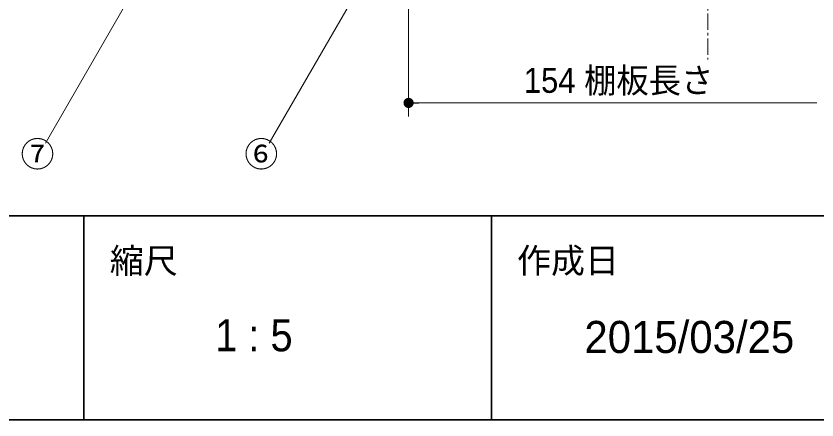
# Model space of a CAD drawing. Units: millimetres, scale not verified. Extents: x -1516 to 1516, y -761 to 761.
# Drawn here: x 3.2 to 297.9, y -692.5 to -544.1 of the extents above; entities that cross this region are included whole.
import ezdxf
from ezdxf.enums import TextEntityAlignment as Align

# ---------------------------------------------------------------- set-up
doc = ezdxf.new("R2010")
doc.units = ezdxf.units.MM
doc.header["$LTSCALE"] = 5
doc.linetypes.add('USER4', pattern=[9.172222, 5.997222, -1.058333, 1.058333, -1.058333])
for name, color, linetype, lineweight in [('0-0_2寸法-3', 7, 'Continuous', 15), ('0-1_3一般', 7, 'Continuous', 15), ('0-2_1図面枠', 7, 'Continuous', 20), ('0-3_2寸法-1', 7, 'Continuous', 15), ('0-4_0', 7, 'Continuous', 25)]:
    doc.layers.add(name, color=color, linetype=linetype, lineweight=lineweight)
doc.styles.add('ＭＳ Ｐゴシック', font='')
doc.styles.get('ＭＳ Ｐゴシック').set_extended_font_data('MS PGothic')

# ---------------------------------------------------------------- blocks, each defined once
blk = doc.blocks.new('グループ-13')
at = {"layer": '0-1_3一般', "linetype": 'USER4'}
blk.add_line((3523, -1340), (3523, -2800.04), dxfattribs=at)
blk = doc.blocks.new('グループ-35')
at = {"layer": '0-2_1図面枠', "lineweight": 35}
for p, q in [((-5000, -3087.5), (5000, -3087.5)), ((2375, -3087.5), (2375, -3462.5)), ((3125, -3087.5), (3125, -3462.5))]:
    blk.add_line(p, q, dxfattribs=at)
blk.add_lwpolyline([(-5000, 3462.5), (5000, 3462.5), (5000, -3462.5), (-5000, -3462.5)], close=True, dxfattribs=at)
blk = doc.blocks.new('図面枠')
at = {"layer": '0-2_1図面枠'}
blk.add_blockref('グループ-35', (0, 0), dxfattribs=at)
at = {"layer": '0-2_1図面枠', "style": 'ＭＳ Ｐゴシック'}
for s, p in [('縮尺', (2422.84, -3206.7)), ('作成日', (3171.87, -3206.45))]:
    blk.add_text(s, height=45.86, dxfattribs=at).set_placement(p, align=Align.BOTTOM_LEFT)
at = {"layer": '0-2_1図面枠', "style": 'ＭＳ Ｐゴシック', "width": 0.95}
blk.add_text('1 : 5', height=58.96, dxfattribs=at).set_placement((2616.68, -3354.08), align=Align.BOTTOM_LEFT)
blk = doc.blocks.new('_Dot')
at = {"layer": '0-4_0'}
blk.add_line((-2.5, 0), (-5, 0), dxfattribs=at)
for points in [[(0, 0), (-2.5, 0), (-2.48, 0.313)], [(0, 0), (-2.48, -0.313), (-2.5, 0)], [(0, 0), (-2.48, 0.313), (-2.421, 0.622)], [(0, 0), (-2.421, -0.622), (-2.48, -0.313)], [(0, 0), (-2.421, 0.622), (-2.324, 0.92)], [(0, 0), (-2.324, -0.92), (-2.421, -0.622)], [(0, 0), (-2.324, 0.92), (-2.191, 1.204)], [(0, 0), (-2.191, -1.204), (-2.324, -0.92)], [(0, 0), (-2.191, 1.204), (-2.023, 1.469)], [(0, 0), (-2.023, -1.469), (-2.191, -1.204)], [(0, 0), (-2.023, 1.469), (-1.822, 1.711)], [(0, 0), (-1.822, -1.711), (-2.023, -1.469)], [(0, 0), (-1.822, 1.711), (-1.594, 1.926)], [(0, 0), (-1.594, -1.926), (-1.822, -1.711)], [(0, 0), (-1.594, 1.926), (-1.34, 2.111)], [(0, 0), (-1.34, -2.111), (-1.594, -1.926)], [(0, 0), (-1.34, 2.111), (-1.064, 2.262)], [(0, 0), (-1.064, -2.262), (-1.34, -2.111)], [(0, 0), (-1.064, 2.262), (-0.773, 2.378)], [(0, 0), (-0.773, -2.378), (-1.064, -2.262)], [(0, 0), (-0.773, 2.378), (-0.468, 2.456)], [(0, 0), (-0.468, -2.456), (-0.773, -2.378)], [(0, 0), (-0.468, 2.456), (-0.157, 2.495)], [(0, 0), (-0.157, -2.495), (-0.468, -2.456)], [(0, 0), (-0.157, 2.495), (0.157, 2.495)], [(0, 0), (0.157, -2.495), (-0.157, -2.495)], [(0, 0), (0.157, 2.495), (0.468, 2.456)], [(0, 0), (0.468, 2.456), (0.773, 2.378)], [(0, 0), (0.773, 2.378), (1.064, 2.262)], [(0, 0), (1.064, 2.262), (1.34, 2.111)], [(0, 0), (1.34, 2.111), (1.594, 1.926)], [(0, 0), (1.594, 1.926), (1.822, 1.711)], [(0, 0), (1.822, 1.711), (2.023, 1.469)], [(0, 0), (2.023, 1.469), (2.191, 1.204)], [(0, 0), (2.191, 1.204), (2.324, 0.92)], [(0, 0), (2.324, 0.92), (2.421, 0.622)], [(0, 0), (2.421, 0.622), (2.48, 0.313)], [(0, 0), (2.48, 0.313), (2.5, 0)], [(0, 0), (0.468, -2.456), (0.157, -2.495)], [(0, 0), (0.773, -2.378), (0.468, -2.456)], [(0, 0), (1.064, -2.262), (0.773, -2.378)], [(0, 0), (1.34, -2.111), (1.064, -2.262)], [(0, 0), (1.594, -1.926), (1.34, -2.111)], [(0, 0), (1.822, -1.711), (1.594, -1.926)], [(0, 0), (2.023, -1.469), (1.822, -1.711)], [(0, 0), (2.191, -1.204), (2.023, -1.469)], [(0, 0), (2.324, -0.92), (2.191, -1.204)], [(0, 0), (2.421, -0.622), (2.324, -0.92)], [(0, 0), (2.48, -0.313), (2.421, -0.622)], [(0, 0), (2.5, 0), (2.48, -0.313)]]:
    blk.add_solid(points, dxfattribs=at)

msp = doc.modelspace()

# ---------------------------------------------------------------- linework, layer by layer
at = {"layer": '0-0_2寸法-3'}
for p, q in [((174.883, -454.844), (96.387, -590.804)), ((51.517, -525.9), (14.044, -590.804))]:
    msp.add_line(p, q, dxfattribs=at)
at = {"layer": '0-3_2寸法-1'}
for p, q in [((147.625, -396), (147.625, -581)), ((151.377, -576), (297.873, -576))]:
    msp.add_line(p, q, dxfattribs=at)

# ---------------------------------------------------------------- block references
at = {"layer": '0-1_3一般', "xscale": 0.2, "yscale": 0.2}
msp.add_blockref('グループ-13', (-446.875, 0), dxfattribs=at)
at = {"layer": '0-2_1図面枠', "xscale": 0.2, "yscale": 0.2}
msp.add_blockref('図面枠', (-446.875, 0), dxfattribs=at)
at = {"layer": '0-3_2寸法-1', "xscale": 0.7503418, "yscale": 0.7503418, "rotation": 180}
msp.add_blockref('_Dot', (147.625, -576), dxfattribs=at)

# ---------------------------------------------------------------- texts
at = {"layer": '0-0_2寸法-3', "style": 'ＭＳ Ｐゴシック'}
for s, p in [('⑦', (4.85, -602.182)), ('⑥', (87.193, -602.182))]:
    msp.add_text(s, height=9.164, dxfattribs=at).set_placement(p, align=Align.BOTTOM_LEFT)
at = {"layer": '0-2_1図面枠', "style": 'ＭＳ Ｐゴシック'}
msp.add_text('2015/03/25', height=11.79, dxfattribs=at).set_placement((212.32, -671.436), align=Align.BOTTOM_LEFT)
at = {"layer": '0-3_2寸法-1', "style": 'ＭＳ Ｐゴシック', "width": 0.95}
msp.add_text('154 棚板長さ', height=9.171, dxfattribs=at).set_placement((190.021, -575.056), align=Align.BOTTOM_LEFT)

doc.saveas('drawing.dxf')
